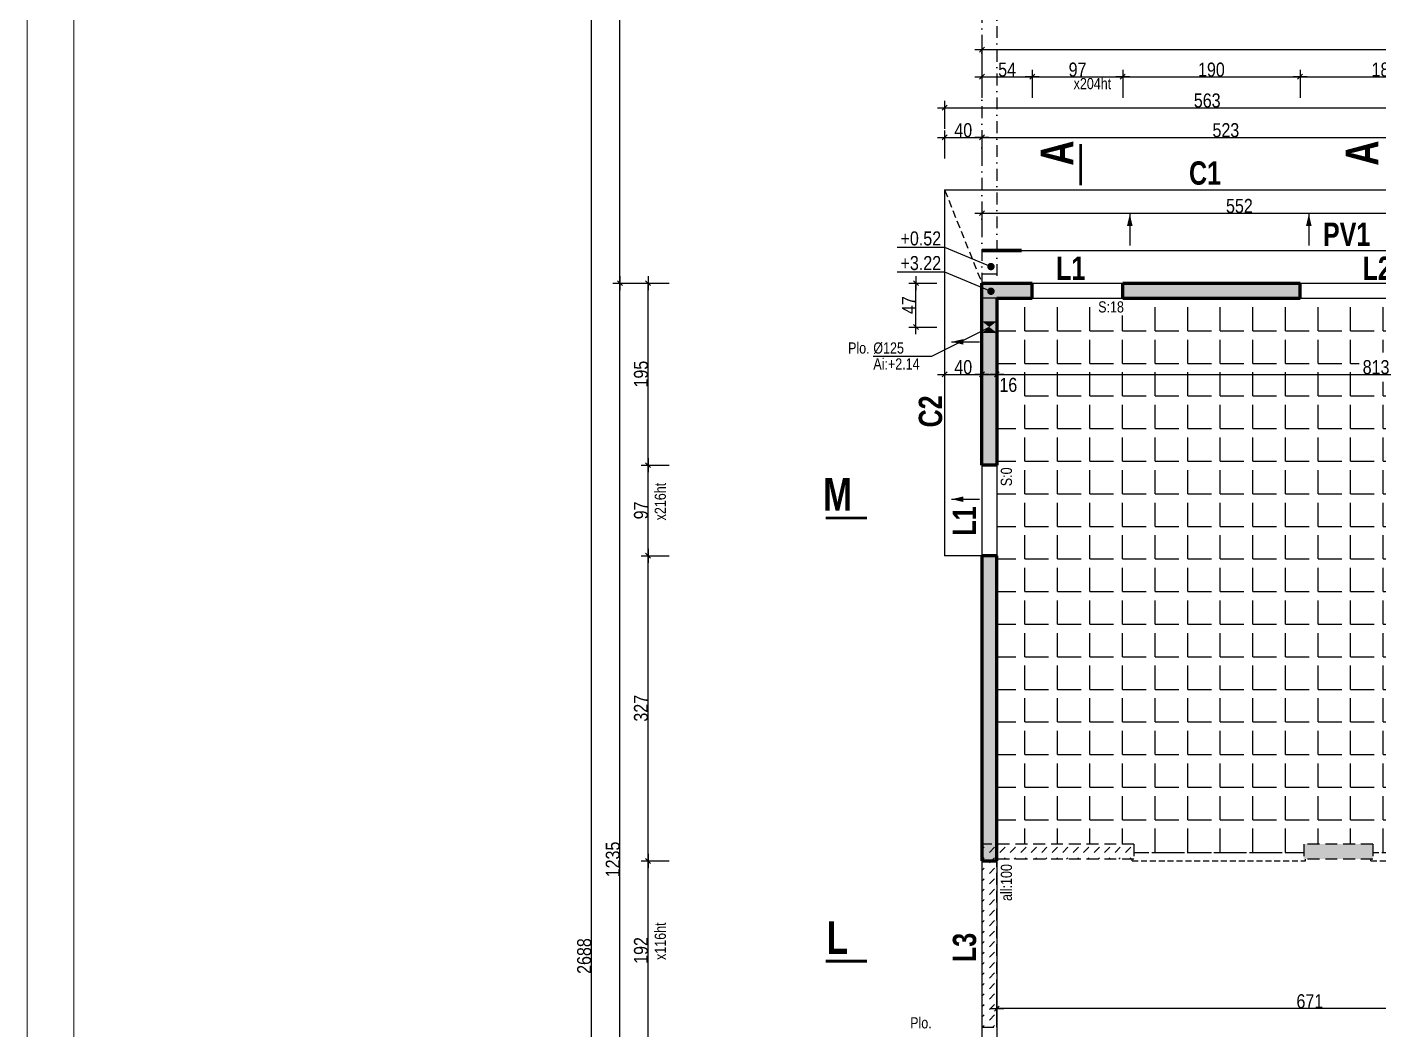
# Model space of a CAD drawing. Header units: centimetres. Extents: x 26018 to 82487, y -36363 to -12761.
# Drawn here: x 66895 to 68344, y -21529 to -20455 of the extents above; entities that cross this region are included whole.
import ezdxf
from ezdxf.enums import TextEntityAlignment as Align

# ---------------------------------------------------------------- set-up
doc = ezdxf.new("R2010")
doc.units = ezdxf.units.CM
doc.header["$LTSCALE"] = 0.5
for name, pattern in [('CACHE2', [4.7625, 3.175, -1.5875]), ('CACHEX2', [19.05, 12.7, -6.35]), ('TIRETPTX2', [50.8, 25.4, -12.7, 0, -12.7])]:
    doc.linetypes.add(name, pattern=pattern)
doc.layers.get('DEFPOINTS').update_dxf_attribs({"linetype": 'CONTINUOUS'})
doc.layers.add('01_Cad_1_', color=5, linetype='CONTINUOUS', lineweight=9)
doc.layers.add('01_murs_coup', color=5, linetype='CONTINUOUS', lineweight=60)
for name, color, linetype in [('01_cote_gen', 4, 'CONTINUOUS'), ('01_isolant ext', 2, 'TIRETPTX2'), ('01_linteaux', 2, 'CONTINUOUS'), ('01_murs_sup', 2, 'CACHEX2'), ('01_poch_murs', 253, 'CONTINUOUS'), ('01_poch_poteaux', 250, 'CONTINUOUS'), ('01_resv', 32, 'CONTINUOUS'), ('01_texte', 230, 'CONTINUOUS'), ('AA_COTES', 2, 'CONTINUOUS')]:
    doc.layers.add(name, color=color, linetype=linetype)
doc.styles.add('Arial Narrow', font='ARIALN.TTF')
doc.styles.add('impact', font='impact.ttf')
doc.styles.add('MATTE_TXT', font='arial.ttf')
doc.styles.add('STYLE2', font='ARIALN.TTF')
doc.dimstyles.new('JB50', dxfattribs={"dimscale": 0.1, "dimtxt": 150, "dimasz": 15, "dimexe": 0.1, "dimexo": 0.1, "dimgap": 0.09, "dimtad": 1, "dimdec": 1, "dimdsep": 46, "dimtxsty": 'STYLE2', "dimblk1": 'BOND_G', "dimblk2": 'BOND_D', "dimsah": 1, "dimcen": 1.5, "dimdle": 0.01, "dimse1": 1, "dimse2": 1, "dimclrd": 4, "dimclre": 2, "dimclrt": 6, "dimazin": 2, "dimtfac": 2.333333, "dimtdec": 1, "dimtix": 1, "dimtmove": 2, "dimatfit": 3, "dimldrblk": 'BOND_G', "dimfxl": 1, "dimtolj": 1, "dimtzin": 0, "dimarcsym": 0})
pattern_1 = [(45, (-9539.843, 1e-08), (9e-16, 11.22532015), [7.9375, -7.9375])]

# ---------------------------------------------------------------- blocks, each defined once
blk = doc.blocks.new('BOND_G')
at = {"layer": 'AA_COTES', "color": 0}
for p, q in [((0, -5), (0, 15)), ((5, 0), (-5, 0)), ((1.77, 1.77), (-1.77, -1.77))]:
    blk.add_line(p, q, dxfattribs=at)
blk = doc.blocks.new('BOND_D')
at = {"layer": 'AA_COTES', "color": 0}
for p, q in [((5, 0), (-5, 0)), ((-1.77, -1.77), (1.77, 1.77)), ((0, 5), (0, -15))]:
    blk.add_line(p, q, dxfattribs=at)
blk = doc.blocks.new('*D5667')
at = {"layer": '01_cote_gen', "color": 4, "lineweight": -2, "transparency": 16777216}
blk.add_line((67499.5, -22792.8), (67499.5, -20107.8), dxfattribs=at)
at = {"layer": 'DEFPOINTS', "color": 0}
for p in [(67499.5, -20106.3), (67767.2, -20106.3), (67522, -22794.3)]:
    blk.add_point(p, dxfattribs=at)
at = {"layer": '01_cote_gen', "color": 4, "lineweight": -2, "transparency": 16777216, "xscale": 1.5, "yscale": 1.5, "zscale": 1.5}
for name, p, rotation in [('BOND_D', (67499.5, -20106.3), 90), ('BOND_G', (67499.5, -22794.3), 270)]:
    blk.add_blockref(name, p, dxfattribs=dict(at, rotation=rotation))
at = {"layer": '01_cote_gen', "color": 6, "transparency": 16777216, "insert": (67491.8, -21450.3), "char_height": 15, "attachment_point": 5, "rotation": 90, "style": 'STYLE2'}
blk.add_mtext('\\A1;2688', dxfattribs=at)
blk = doc.blocks.new('*D5646')
at = {"layer": '01_cote_gen', "color": 4, "lineweight": -2, "ltscale": 2, "transparency": 16777216}
blk.add_line((68603.6, -21506.5), (67935.6, -21506.5), dxfattribs=at)
at = {"layer": 'DEFPOINTS', "color": 0, "ltscale": 2}
for p in [(67934.1, -21489.5), (68605.1, -21489.5), (67934.1, -21506.5)]:
    blk.add_point(p, dxfattribs=at)
at = {"layer": '01_cote_gen', "color": 4, "lineweight": -2, "ltscale": 2, "transparency": 16777216, "xscale": 1.5, "yscale": 1.5, "zscale": 1.5, "rotation": 180}
blk.add_blockref('BOND_D', (67934.1, -21506.5), dxfattribs=at)
at = {"layer": '01_cote_gen', "color": 4, "lineweight": -2, "ltscale": 2, "transparency": 16777216, "xscale": 1.5, "yscale": 1.5, "zscale": 1.5}
blk.add_blockref('BOND_G', (68605.1, -21506.5), dxfattribs=at)
at = {"layer": '01_cote_gen', "color": 6, "ltscale": 2, "transparency": 16777216, "insert": (68269.6, -21498.8), "char_height": 15, "attachment_point": 5, "style": 'STYLE2'}
blk.add_mtext('\\A1;671', dxfattribs=at)
blk = doc.blocks.new('*D5715')
at = {"layer": '01_cote_gen', "color": 4, "lineweight": -2, "transparency": 16777216}
blk.add_line((67919.6, -20508.2), (67970.6, -20508.2), dxfattribs=at)
at = {"layer": 'DEFPOINTS', "color": 0}
for p in [(67972.1, -20508.2), (67918.1, -20533.3), (67972.1, -20533.3)]:
    blk.add_point(p, dxfattribs=at)
at = {"layer": '01_cote_gen', "color": 4, "lineweight": -2, "transparency": 16777216, "xscale": 1.5, "yscale": 1.5, "zscale": 1.5, "rotation": 180}
blk.add_blockref('BOND_G', (67918.1, -20508.2), dxfattribs=at)
at = {"layer": '01_cote_gen', "color": 4, "lineweight": -2, "transparency": 16777216, "xscale": 1.5, "yscale": 1.5, "zscale": 1.5}
blk.add_blockref('BOND_D', (67972.1, -20508.2), dxfattribs=at)
at = {"layer": '01_cote_gen', "color": 6, "transparency": 16777216, "insert": (67945.1, -20500.6), "char_height": 15, "attachment_point": 5, "style": 'STYLE2'}
blk.add_mtext('\\A1;54', dxfattribs=at)
blk = doc.blocks.new('*D5716')
at = {"layer": '01_cote_gen', "color": 4, "lineweight": -2, "transparency": 16777216}
blk.add_line((67973.6, -20508.2), (68067.6, -20508.2), dxfattribs=at)
at = {"layer": 'DEFPOINTS', "color": 0}
for p in [(68069.1, -20508.2), (67972.1, -20533.3), (68069.1, -20533.3)]:
    blk.add_point(p, dxfattribs=at)
at = {"layer": '01_cote_gen', "color": 4, "lineweight": -2, "transparency": 16777216, "xscale": 1.5, "yscale": 1.5, "zscale": 1.5, "rotation": 180}
blk.add_blockref('BOND_G', (67972.1, -20508.2), dxfattribs=at)
at = {"layer": '01_cote_gen', "color": 4, "lineweight": -2, "transparency": 16777216, "xscale": 1.5, "yscale": 1.5, "zscale": 1.5}
blk.add_blockref('BOND_D', (68069.1, -20508.2), dxfattribs=at)
at = {"layer": '01_cote_gen', "color": 6, "transparency": 16777216, "insert": (68020.6, -20500.6), "char_height": 15, "attachment_point": 5, "style": 'STYLE2'}
blk.add_mtext('\\A1;97', dxfattribs=at)
blk = doc.blocks.new('*D5717')
at = {"layer": '01_cote_gen', "color": 4, "lineweight": -2, "transparency": 16777216}
blk.add_line((68070.6, -20508.2), (68257.6, -20508.2), dxfattribs=at)
at = {"layer": 'DEFPOINTS', "color": 0}
for p in [(68259.1, -20508.2), (68069.1, -20533.3), (68259.1, -20533.2)]:
    blk.add_point(p, dxfattribs=at)
at = {"layer": '01_cote_gen', "color": 4, "lineweight": -2, "transparency": 16777216, "xscale": 1.5, "yscale": 1.5, "zscale": 1.5, "rotation": 180}
blk.add_blockref('BOND_G', (68069.1, -20508.2), dxfattribs=at)
at = {"layer": '01_cote_gen', "color": 4, "lineweight": -2, "transparency": 16777216, "xscale": 1.5, "yscale": 1.5, "zscale": 1.5}
blk.add_blockref('BOND_D', (68259.1, -20508.2), dxfattribs=at)
at = {"layer": '01_cote_gen', "color": 6, "transparency": 16777216, "insert": (68164.1, -20500.6), "char_height": 15, "attachment_point": 5, "style": 'STYLE2'}
blk.add_mtext('\\A1;190', dxfattribs=at)
blk = doc.blocks.new('*D5718')
at = {"layer": '01_cote_gen', "color": 4, "lineweight": -2, "transparency": 16777216}
blk.add_line((68260.6, -20508.2), (68439.6, -20508.2), dxfattribs=at)
at = {"layer": 'DEFPOINTS', "color": 0}
for p in [(68441.1, -20508.2), (68259.1, -20533.2), (68441.1, -20533.2)]:
    blk.add_point(p, dxfattribs=at)
at = {"layer": '01_cote_gen', "color": 4, "lineweight": -2, "transparency": 16777216, "xscale": 1.5, "yscale": 1.5, "zscale": 1.5, "rotation": 180}
blk.add_blockref('BOND_G', (68259.1, -20508.2), dxfattribs=at)
at = {"layer": '01_cote_gen', "color": 4, "lineweight": -2, "transparency": 16777216, "xscale": 1.5, "yscale": 1.5, "zscale": 1.5}
blk.add_blockref('BOND_D', (68441.1, -20508.2), dxfattribs=at)
at = {"layer": '01_cote_gen', "color": 6, "transparency": 16777216, "insert": (68350.1, -20500.6), "char_height": 15, "attachment_point": 5, "style": 'STYLE2'}
blk.add_mtext('\\A1;182', dxfattribs=at)
blk = doc.blocks.new('*D5726')
at = {"layer": '01_cote_gen', "color": 4, "lineweight": -2, "transparency": 16777216}
blk.add_line((67919.6, -20479), (69450.6, -20479), dxfattribs=at)
at = {"layer": 'DEFPOINTS', "color": 0}
for p in [(69452.1, -20479), (69452.1, -20530.7), (67918.1, -20557.5)]:
    blk.add_point(p, dxfattribs=at)
at = {"layer": '01_cote_gen', "color": 4, "lineweight": -2, "transparency": 16777216, "xscale": 1.5, "yscale": 1.5, "zscale": 1.5, "rotation": 180}
blk.add_blockref('BOND_G', (67918.1, -20479), dxfattribs=at)
at = {"layer": '01_cote_gen', "color": 4, "lineweight": -2, "transparency": 16777216, "xscale": 1.5, "yscale": 1.5, "zscale": 1.5}
blk.add_blockref('BOND_D', (69452.1, -20479), dxfattribs=at)
at = {"layer": '01_cote_gen', "color": 6, "transparency": 16777216, "insert": (68685.1, -20471.3), "char_height": 15, "attachment_point": 5, "style": 'STYLE2'}
blk.add_mtext('\\A1;1534', dxfattribs=at)
blk = doc.blocks.new('*D5727')
at = {"layer": '01_cote_gen', "color": 4, "lineweight": -2, "transparency": 16777216}
blk.add_line((67879.6, -20541.3), (68439.6, -20541.3), dxfattribs=at)
at = {"layer": 'DEFPOINTS', "color": 0}
for p in [(68441.1, -20541.3), (67878.1, -20603.4), (68441.1, -20603.4)]:
    blk.add_point(p, dxfattribs=at)
at = {"layer": '01_cote_gen', "color": 4, "lineweight": -2, "transparency": 16777216, "xscale": 1.5, "yscale": 1.5, "zscale": 1.5, "rotation": 180}
blk.add_blockref('BOND_G', (67878.1, -20541.3), dxfattribs=at)
at = {"layer": '01_cote_gen', "color": 4, "lineweight": -2, "transparency": 16777216, "xscale": 1.5, "yscale": 1.5, "zscale": 1.5}
blk.add_blockref('BOND_D', (68441.1, -20541.3), dxfattribs=at)
at = {"layer": '01_cote_gen', "color": 6, "transparency": 16777216, "insert": (68159.6, -20533.7), "char_height": 15, "attachment_point": 5, "style": 'STYLE2'}
blk.add_mtext('\\A1;563', dxfattribs=at)
blk = doc.blocks.new('*D5728')
at = {"layer": '01_cote_gen', "color": 4, "lineweight": -2, "transparency": 16777216}
blk.add_line((67879.6, -20573.2), (67916.6, -20573.2), dxfattribs=at)
at = {"layer": 'DEFPOINTS', "color": 0}
for p in [(67918.1, -20573.2), (67878.1, -20603.4), (67918.1, -20703.4)]:
    blk.add_point(p, dxfattribs=at)
at = {"layer": '01_cote_gen', "color": 4, "lineweight": -2, "transparency": 16777216, "xscale": 1.5, "yscale": 1.5, "zscale": 1.5, "rotation": 180}
blk.add_blockref('BOND_G', (67878.1, -20573.2), dxfattribs=at)
at = {"layer": '01_cote_gen', "color": 4, "lineweight": -2, "transparency": 16777216, "xscale": 1.5, "yscale": 1.5, "zscale": 1.5}
blk.add_blockref('BOND_D', (67918.1, -20573.2), dxfattribs=at)
at = {"layer": '01_cote_gen', "color": 6, "transparency": 16777216, "insert": (67898.1, -20565.5), "char_height": 15, "attachment_point": 5, "style": 'STYLE2'}
blk.add_mtext('\\A1;40', dxfattribs=at)
blk = doc.blocks.new('*D5729')
at = {"layer": '01_cote_gen', "color": 4, "lineweight": -2, "transparency": 16777216}
blk.add_line((67919.6, -20573.2), (68439.6, -20573.2), dxfattribs=at)
at = {"layer": 'DEFPOINTS', "color": 0}
for p in [(68441.1, -20563.8), (68441.1, -20573.2), (67918.1, -20580.7)]:
    blk.add_point(p, dxfattribs=at)
at = {"layer": '01_cote_gen', "color": 4, "lineweight": -2, "transparency": 16777216, "xscale": 1.5, "yscale": 1.5, "zscale": 1.5, "rotation": 180}
blk.add_blockref('BOND_G', (67918.1, -20573.2), dxfattribs=at)
at = {"layer": '01_cote_gen', "color": 4, "lineweight": -2, "transparency": 16777216, "xscale": 1.5, "yscale": 1.5, "zscale": 1.5}
blk.add_blockref('BOND_D', (68441.1, -20573.2), dxfattribs=at)
at = {"layer": '01_cote_gen', "color": 6, "transparency": 16777216, "insert": (68179.6, -20565.5), "char_height": 15, "attachment_point": 5, "style": 'STYLE2'}
blk.add_mtext('\\A1;523', dxfattribs=at)
blk = doc.blocks.new('*D5864')
at = {"layer": '01_cote_gen', "color": 4, "lineweight": -2, "transparency": 16777216}
blk.add_line((67530.1, -21962.8), (67530.1, -20730.8), dxfattribs=at)
at = {"layer": 'DEFPOINTS', "color": 0}
for p in [(67530.1, -20729.3), (67972.1, -20729.3), (67961.5, -21964.3)]:
    blk.add_point(p, dxfattribs=at)
at = {"layer": '01_cote_gen', "color": 4, "lineweight": -2, "transparency": 16777216, "xscale": 1.5, "yscale": 1.5, "zscale": 1.5}
for name, p, rotation in [('BOND_D', (67530.1, -20729.3), 90), ('BOND_G', (67530.1, -21964.3), 270)]:
    blk.add_blockref(name, p, dxfattribs=dict(at, rotation=rotation))
at = {"layer": '01_cote_gen', "color": 6, "transparency": 16777216, "insert": (67522.5, -21346.8), "char_height": 15, "attachment_point": 5, "rotation": 90, "style": 'STYLE2'}
blk.add_mtext('\\A1;1235', dxfattribs=at)
blk = doc.blocks.new('*D5865')
at = {"layer": '01_cote_gen', "color": 4, "lineweight": -2, "transparency": 16777216}
blk.add_line((67530.1, -20727.8), (67530.1, -20107.8), dxfattribs=at)
at = {"layer": 'DEFPOINTS', "color": 0}
for p in [(67530.1, -20106.3), (68685.1, -20106.3), (67552.6, -20729.3)]:
    blk.add_point(p, dxfattribs=at)
at = {"layer": '01_cote_gen', "color": 4, "lineweight": -2, "transparency": 16777216, "xscale": 1.5, "yscale": 1.5, "zscale": 1.5}
for name, p, rotation in [('BOND_D', (67530.1, -20106.3), 90), ('BOND_G', (67530.1, -20729.3), 270)]:
    blk.add_blockref(name, p, dxfattribs=dict(at, rotation=rotation))
at = {"layer": '01_cote_gen', "color": 6, "transparency": 16777216, "insert": (67522.5, -20417.8), "char_height": 15, "attachment_point": 5, "rotation": 90, "style": 'STYLE2'}
blk.add_mtext('\\A1;623', dxfattribs=at)
blk = doc.blocks.new('*D5866')
at = {"layer": '01_cote_gen', "color": 4, "lineweight": -2, "transparency": 16777216}
blk.add_line((67560.3, -21538.8), (67560.3, -21349.8), dxfattribs=at)
at = {"layer": 'DEFPOINTS', "color": 0}
for p in [(67560.3, -21348.3), (67918.1, -21348.3), (67918.1, -21540.3)]:
    blk.add_point(p, dxfattribs=at)
at = {"layer": '01_cote_gen', "color": 4, "lineweight": -2, "transparency": 16777216, "xscale": 1.5, "yscale": 1.5, "zscale": 1.5}
for name, p, rotation in [('BOND_D', (67560.3, -21348.3), 90), ('BOND_G', (67560.3, -21540.3), 270)]:
    blk.add_blockref(name, p, dxfattribs=dict(at, rotation=rotation))
at = {"layer": '01_cote_gen', "color": 6, "transparency": 16777216, "insert": (67552.7, -21444.3), "char_height": 15, "attachment_point": 5, "rotation": 90, "style": 'STYLE2'}
blk.add_mtext('\\A1;192', dxfattribs=at)
blk = doc.blocks.new('*D5867')
at = {"layer": '01_cote_gen', "color": 4, "lineweight": -2, "transparency": 16777216}
blk.add_line((67560.3, -21346.8), (67560.3, -21022.8), dxfattribs=at)
at = {"layer": 'DEFPOINTS', "color": 0}
for p in [(67560.3, -21021.3), (67934.1, -21021.3), (67918.1, -21348.3)]:
    blk.add_point(p, dxfattribs=at)
at = {"layer": '01_cote_gen', "color": 4, "lineweight": -2, "transparency": 16777216, "xscale": 1.5, "yscale": 1.5, "zscale": 1.5}
for name, p, rotation in [('BOND_D', (67560.3, -21021.3), 90), ('BOND_G', (67560.3, -21348.3), 270)]:
    blk.add_blockref(name, p, dxfattribs=dict(at, rotation=rotation))
at = {"layer": '01_cote_gen', "color": 6, "transparency": 16777216, "insert": (67552.7, -21184.8), "char_height": 15, "attachment_point": 5, "rotation": 90, "style": 'STYLE2'}
blk.add_mtext('\\A1;327', dxfattribs=at)
blk = doc.blocks.new('*D5868')
at = {"layer": '01_cote_gen', "color": 4, "lineweight": -2, "transparency": 16777216}
blk.add_line((67560.3, -21019.8), (67560.3, -20925.8), dxfattribs=at)
at = {"layer": 'DEFPOINTS', "color": 0}
for p in [(67560.3, -20924.3), (67918.1, -20924.3), (67582.8, -21021.3)]:
    blk.add_point(p, dxfattribs=at)
at = {"layer": '01_cote_gen', "color": 4, "lineweight": -2, "transparency": 16777216, "xscale": 1.5, "yscale": 1.5, "zscale": 1.5}
for name, p, rotation in [('BOND_D', (67560.3, -20924.3), 90), ('BOND_G', (67560.3, -21021.3), 270)]:
    blk.add_blockref(name, p, dxfattribs=dict(at, rotation=rotation))
at = {"layer": '01_cote_gen', "color": 6, "transparency": 16777216, "insert": (67552.7, -20972.8), "char_height": 15, "attachment_point": 5, "rotation": 90, "style": 'STYLE2'}
blk.add_mtext('\\A1;97', dxfattribs=at)
blk = doc.blocks.new('*D5869')
at = {"layer": '01_cote_gen', "color": 4, "lineweight": -2, "transparency": 16777216}
blk.add_line((67560.3, -20922.8), (67560.3, -20730.8), dxfattribs=at)
at = {"layer": 'DEFPOINTS', "color": 0}
for p in [(67552.6, -20729.3), (67560.3, -20729.3), (67582.8, -20924.3)]:
    blk.add_point(p, dxfattribs=at)
at = {"layer": '01_cote_gen', "color": 4, "lineweight": -2, "transparency": 16777216, "xscale": 1.5, "yscale": 1.5, "zscale": 1.5}
for name, p, rotation in [('BOND_D', (67560.3, -20729.3), 90), ('BOND_G', (67560.3, -20924.3), 270)]:
    blk.add_blockref(name, p, dxfattribs=dict(at, rotation=rotation))
at = {"layer": '01_cote_gen', "color": 6, "transparency": 16777216, "insert": (67552.7, -20826.8), "char_height": 15, "attachment_point": 5, "rotation": 90, "style": 'STYLE2'}
blk.add_mtext('\\A1;195', dxfattribs=at)
blk = doc.blocks.new('*D6323')
at = {"layer": '01_cote_gen', "color": 4, "lineweight": -2, "transparency": 16777216}
blk.add_line((67919.6, -20827), (67932.6, -20827), dxfattribs=at)
at = {"layer": 'DEFPOINTS', "color": 0}
for p in [(67918.1, -20826.8), (67934.1, -20827), (67934.1, -20834.8)]:
    blk.add_point(p, dxfattribs=at)
at = {"layer": '01_cote_gen', "color": 4, "lineweight": -2, "transparency": 16777216, "xscale": 1.5, "yscale": 1.5, "zscale": 1.5, "rotation": 180}
blk.add_blockref('BOND_G', (67918.1, -20827), dxfattribs=at)
at = {"layer": '01_cote_gen', "color": 4, "lineweight": -2, "transparency": 16777216, "xscale": 1.5, "yscale": 1.5, "zscale": 1.5}
blk.add_blockref('BOND_D', (67934.1, -20827), dxfattribs=at)
at = {"layer": '01_cote_gen', "color": 6, "transparency": 16777216, "insert": (67946.4, -20838.4), "char_height": 15, "attachment_point": 5, "style": 'STYLE2'}
blk.add_mtext('\\A1;16', dxfattribs=at)
blk = doc.blocks.new('*D6324')
at = {"layer": '01_cote_gen', "color": 4, "lineweight": -2, "transparency": 16777216}
blk.add_line((67935.6, -20827), (68745.6, -20827), dxfattribs=at)
at = {"layer": 'DEFPOINTS', "color": 0}
for p in [(67934.1, -20834.8), (68747.1, -20827), (68747.1, -20861.7)]:
    blk.add_point(p, dxfattribs=at)
at = {"layer": '01_cote_gen', "color": 4, "lineweight": -2, "transparency": 16777216, "xscale": 1.5, "yscale": 1.5, "zscale": 1.5, "rotation": 180}
blk.add_blockref('BOND_G', (67934.1, -20827), dxfattribs=at)
at = {"layer": '01_cote_gen', "color": 4, "lineweight": -2, "transparency": 16777216, "xscale": 1.5, "yscale": 1.5, "zscale": 1.5}
blk.add_blockref('BOND_D', (68747.1, -20827), dxfattribs=at)
at = {"layer": '01_cote_gen', "color": 6, "transparency": 16777216, "insert": (68340.6, -20819.4), "char_height": 15, "attachment_point": 5, "style": 'STYLE2'}
blk.add_mtext('\\A1;813', dxfattribs=at)
blk = doc.blocks.new('*D6329')
at = {"layer": '01_cote_gen', "color": 4, "lineweight": -2, "transparency": 16777216}
blk.add_line((67879.6, -20827), (67916.6, -20827), dxfattribs=at)
at = {"layer": 'DEFPOINTS', "color": 0}
for p in [(67878.1, -20812.7), (67918.1, -20812.7), (67918.1, -20827)]:
    blk.add_point(p, dxfattribs=at)
at = {"layer": '01_cote_gen', "color": 4, "lineweight": -2, "transparency": 16777216, "xscale": 1.5, "yscale": 1.5, "zscale": 1.5, "rotation": 180}
blk.add_blockref('BOND_G', (67878.1, -20827), dxfattribs=at)
at = {"layer": '01_cote_gen', "color": 4, "lineweight": -2, "transparency": 16777216, "xscale": 1.5, "yscale": 1.5, "zscale": 1.5}
blk.add_blockref('BOND_D', (67918.1, -20827), dxfattribs=at)
at = {"layer": '01_cote_gen', "color": 6, "transparency": 16777216, "insert": (67898.1, -20819.4), "char_height": 15, "attachment_point": 5, "style": 'STYLE2'}
blk.add_mtext('\\A1;40', dxfattribs=at)
blk = doc.blocks.new('*D6642')
at = {"layer": '01_resv', "color": 4, "lineweight": -2, "transparency": 16777216}
blk.add_line((67919.6, -20654.3), (68468.6, -20654.3), dxfattribs=at)
at = {"layer": 'DEFPOINTS', "color": 0}
for p in [(68470.1, -20654.3), (67918.1, -20719.3), (68470.1, -20737.3)]:
    blk.add_point(p, dxfattribs=at)
at = {"layer": '01_resv', "color": 4, "lineweight": -2, "transparency": 16777216, "xscale": 1.5, "yscale": 1.5, "zscale": 1.5, "rotation": 180}
blk.add_blockref('BOND_G', (67918.1, -20654.3), dxfattribs=at)
at = {"layer": '01_resv', "color": 4, "lineweight": -2, "transparency": 16777216, "xscale": 1.5, "yscale": 1.5, "zscale": 1.5}
blk.add_blockref('BOND_D', (68470.1, -20654.3), dxfattribs=at)
at = {"layer": '01_resv', "color": 6, "transparency": 16777216, "insert": (68194.1, -20646.7), "char_height": 15, "attachment_point": 5, "style": 'STYLE2'}
blk.add_mtext('\\A1;552', dxfattribs=at)
blk = doc.blocks.new('*D6646')
at = {"layer": '01_resv', "color": 4, "lineweight": -2, "transparency": 16777216}
blk.add_line((67847.4, -20774.9), (67847.4, -20730.8), dxfattribs=at)
at = {"layer": 'DEFPOINTS', "color": 0}
for p in [(67847.4, -20729.3), (67918.1, -20729.3), (67926.1, -20776.4)]:
    blk.add_point(p, dxfattribs=at)
at = {"layer": '01_resv', "color": 4, "lineweight": -2, "transparency": 16777216, "xscale": 1.5, "yscale": 1.5, "zscale": 1.5}
for name, p, rotation in [('BOND_D', (67847.4, -20729.3), 90), ('BOND_G', (67847.4, -20776.4), 270)]:
    blk.add_blockref(name, p, dxfattribs=dict(at, rotation=rotation))
at = {"layer": '01_resv', "color": 6, "transparency": 16777216, "insert": (67839.9, -20752.9), "char_height": 15, "attachment_point": 5, "rotation": 90, "style": 'STYLE2'}
blk.add_mtext('\\A1;47', dxfattribs=at)

msp = doc.modelspace()

# ---------------------------------------------------------------- hatches: boundary and pattern name
at = {"layer": '01_murs_sup'}
h = msp.add_hatch(dxfattribs=at)
h.set_pattern_fill('DASH', color=256, scale=2.5, angle=45)
h.set_pattern_definition(pattern_1)
h.paths.add_polyline_path([(68081.11, -21330.388), (67918.11, -21330.388), (67918.11, -21526.322), (67934.11, -21526.322), (67934.11, -21346.388), (68081.11, -21346.388)])
h = msp.add_hatch(dxfattribs=at)
h.set_pattern_fill('DASH', color=256, scale=2.5, angle=45)
h.set_pattern_definition(pattern_1)
h.paths.add_polyline_path([(68337.11, -21330.388), (68263.11, -21330.388), (68263.11, -21346.388), (68337.11, -21346.388)])
h.paths.add_polyline_path([(68914.11, -21330.389), (68434.11, -21330.388), (68434.11, -21346.388), (68676.108, -21346.389), (68676.108, -22031.389), (68605.149, -22031.388), (68605.146, -22072.34), (68623.113, -22072.341), (68623.113, -22049.341), (68782.112, -22049.341), (68782.112, -22225.397), (68747.109, -22225.391), (68747.109, -22371.33), (68765.109, -22371.329), (68765.109, -22243.392), (68800.112, -22243.391), (68800.112, -22031.389), (68694.108, -22031.389), (68694.108, -21346.389), (68914.11, -21346.389)])
h.paths.add_polyline_path([(69048.11, -21330.389), (69011.11, -21330.389), (69011.11, -21346.389), (69048.11, -21346.389)])
h.paths.add_polyline_path([(69452.108, -21330.39), (69230.11, -21330.389), (69230.11, -21346.389), (69436.108, -21346.389), (69436.108, -21572.331), (69452.108, -21572.331)])
at = {"layer": '01_poch_murs'}
h = msp.add_hatch(dxfattribs=at)
h.set_pattern_fill('ANGLE', color=256, scale=5)
h.set_pattern_definition([(0, (0, 0), (0, 34.925), [25.4, -9.525]), (90, (0, 0), (-34.925, 2e-15), [25.4, -9.525])])
edge = h.paths.add_edge_path()
edge.add_line((69452.108, -20733.903), (69444.266, -20737.196))
edge.add_arc((69442.422, -20737.971), 2, -180, 22.780599, ccw=False)
edge.add_arc((69442.422, -20737.971), 2, 22.780599, 180, ccw=False)
edge.add_line((69444.266, -20737.196), (69452.108, -20733.903))
edge.add_line((69452.108, -20733.903), (69452.108, -20745.333))
edge.add_line((69452.108, -20745.333), (69302.107, -20745.333))
edge.add_line((69302.107, -20745.333), (69120.107, -20745.333))
edge.add_line((69120.107, -20745.333), (69011.107, -20745.333))
edge.add_line((69011.107, -20745.333), (68914.107, -20745.316))
edge.add_line((68914.107, -20745.316), (68737.107, -20745.351))
edge.add_line((68737.107, -20745.351), (68737.107, -20745.333))
edge.add_line((68737.107, -20745.333), (68747.11, -20745.333))
edge.add_line((68747.11, -20745.333), (68747.109, -21328.333))
edge.add_line((68747.109, -21328.333), (68605.113, -21328.333))
edge.add_line((68605.113, -21328.333), (68605.113, -21346.388))
edge.add_line((68605.113, -21346.388), (68623.113, -21346.388))
edge.add_line((68623.113, -21346.388), (68623.113, -21346.333))
edge.add_line((68623.113, -21346.333), (68747.109, -21346.333))
edge.add_line((68747.109, -21346.333), (68912.111, -21346.388))
edge.add_line((68912.111, -21346.388), (68912.111, -21348.388))
edge.add_line((68912.111, -21348.388), (69013.11, -21348.388))
edge.add_line((69013.11, -21348.388), (69013.11, -21346.389))
edge.add_line((69013.11, -21346.389), (69046.111, -21346.389))
edge.add_line((69046.111, -21346.389), (69046.111, -21348.388))
edge.add_line((69046.111, -21348.388), (69232.111, -21348.388))
edge.add_line((69232.111, -21348.388), (69232.111, -21346.389))
edge.add_line((69232.111, -21346.389), (69436.108, -21346.389))
edge.add_line((69436.108, -21346.389), (69436.108, -21340.331))
edge.add_line((69436.108, -21340.331), (69452.108, -21340.331))
edge.add_line((69452.108, -21340.331), (69436.108, -21330.39))
edge.add_line((69436.108, -21330.39), (69436.108, -21148.331))
edge.add_line((69436.108, -21148.331), (69436.108, -21022.331))
edge.add_line((69436.108, -21022.331), (69436.108, -20925.331))
edge.add_line((69436.108, -20925.331), (69436.108, -20745.333))
edge.add_line((69436.108, -20745.333), (69452.108, -20733.903))
h.paths.add_polyline_path([(68415.605, -21368.021), (68415.605, -21322.295), (68384.377, -21322.295), (68384.377, -21368.021)])
h.paths.add_polyline_path([(68445.443, -21054.852), (68445.443, -21018.682), (68414.215, -21018.682), (68414.215, -21054.852)], flags=16)
h.paths.add_polyline_path([(68717.891, -21331.15), (68717.891, -21304.537), (68686.663, -21304.537), (68686.663, -21331.15)], flags=16)
h.paths.add_polyline_path([(68699.077, -21054.852), (68699.077, -21018.682), (68667.849, -21018.682), (68667.849, -21054.852)], flags=16)
h.paths.add_polyline_path([(67932.537, -20853.945), (67959.15, -20853.945), (67959.15, -20822.717), (67932.537, -20822.717)])
h.paths.add_polyline_path([(68322.591, -20834.886), (68358.761, -20834.886), (68358.761, -20803.659), (68322.591, -20803.659)], flags=16)
h.paths.add_polyline_path([(68707.62, -20764.075), (68741.413, -20764.075), (68741.413, -20745.461), (68707.62, -20745.461)], flags=16)
h.paths.add_polyline_path([(68373.879, -20763.364), (68407.672, -20763.364), (68407.672, -20744.75), (68373.879, -20744.75)])
h.paths.add_polyline_path([(68039.62, -20764.098), (68073.413, -20764.098), (68073.413, -20745.484), (68039.62, -20745.484)], flags=16)
h.paths.add_polyline_path([(67953.657, -20949.984), (67953.657, -20923.649), (67935.043, -20923.649), (67935.043, -20949.984)], flags=16)
h.paths.add_polyline_path([(69268.993, -20771.015), (69268.993, -20744.402), (69237.766, -20744.402), (69237.766, -20771.015)], flags=16)
h.paths.add_polyline_path([(68742.274, -20834.886), (68768.887, -20834.886), (68768.887, -20803.659), (68742.274, -20803.659)], flags=16)
h.paths.add_polyline_path([(69083.811, -20834.886), (69119.98, -20834.886), (69119.98, -20803.659), (69083.811, -20803.659)], flags=16)
h.paths.add_polyline_path([(69410.032, -20855.757), (69436.645, -20855.757), (69436.645, -20824.529), (69410.032, -20824.529)], flags=16)
h.paths.add_polyline_path([(69272.62, -20764.055), (69306.413, -20764.055), (69306.413, -20745.441), (69272.62, -20745.441)], flags=16)
h.paths.add_polyline_path([(68981.62, -20764.065), (69015.413, -20764.065), (69015.413, -20745.451), (68981.62, -20745.451)], flags=16)
edge = h.paths.add_edge_path(flags=0)
edge.add_arc((68531.135, -21067.825), 30.98, 110.756571, 138.965613)
edge.add_line((68507.766, -21047.486), (68507.766, -21038.856))
edge.add_line((68507.766, -21038.856), (68520.156, -21038.856))
edge = h.paths.add_edge_path(flags=0)
edge.add_arc((68531.135, -21067.825), 30.98, 57.402859, 69.243429)
edge.add_line((68542.114, -21038.856), (68547.825, -21038.856))
edge.add_line((68547.825, -21038.856), (68547.825, -21041.725))
edge = h.paths.add_edge_path(flags=0)
edge.add_arc((68531.135, -21067.825), 30.98, 221.034387, 232.371734)
edge.add_line((68512.22, -21092.361), (68507.766, -21092.361))
edge.add_line((68507.766, -21092.361), (68507.766, -21088.164))
edge = h.paths.add_edge_path(flags=16)
edge.add_arc((68531.135, -21067.825), 30.98, 0, 360)
h.paths.add_polyline_path([(68747.11, -20745.333), (68737.107, -20745.333), (68555.107, -20745.333), (68441.107, -20745.333), (68259.107, -20745.322), (68259.107, -20745.333), (68069.107, -20745.333), (67972.107, -20745.333), (67934.107, -20745.333), (67934.11, -20924.317), (67934.11, -21021.317), (67934.11, -21330.388), (68081.11, -21330.388), (68081.11, -21339.388), (68263.11, -21339.388), (68263.11, -21330.388), (68337.11, -21330.388), (68337.11, -21339.388), (68434.11, -21339.388), (68434.11, -21330.388), (68605.113, -21330.388), (68605.113, -21328.333), (68747.109, -21328.333)])
edge = h.paths.add_edge_path(flags=16)
edge.add_arc((69014.387, -21067.825), 30.98, 110.756571, 138.965613)
edge.add_line((68991.018, -21047.486), (68991.018, -21038.856))
edge.add_line((68991.018, -21038.856), (69003.408, -21038.856))
edge = h.paths.add_edge_path(flags=16)
edge.add_arc((69014.387, -21067.825), 30.98, 57.402859, 69.243429)
edge.add_line((69025.366, -21038.856), (69031.077, -21038.856))
edge.add_line((69031.077, -21038.856), (69031.077, -21041.725))
edge = h.paths.add_edge_path(flags=16)
edge.add_arc((69014.387, -21067.825), 30.98, 221.034387, 232.371734)
edge.add_line((68995.472, -21092.361), (68991.018, -21092.361))
edge.add_line((68991.018, -21092.361), (68991.018, -21088.164))
h = msp.add_hatch(color=256, dxfattribs=at)
h.dxf.hatch_style = 1
h.paths.add_polyline_path([(67934.107, -20745.333), (67918.107, -20745.334), (67918.11, -20924.317), (67934.11, -20924.317)])
h.paths.add_polyline_path([(67934.11, -21021.317), (67918.11, -21021.317), (67918.11, -21348.324), (67934.11, -21348.324)])
h.paths.add_polyline_path([(68623.113, -21346.333), (68747.109, -21346.333), (68747.109, -21530.333), (68737.109, -21530.333), (68737.109, -21540.333), (68747.109, -21540.333), (68747.109, -21674.342), (68765.109, -21674.342), (68765.115, -20745.333), (68747.11, -20745.333), (68747.109, -21328.333), (68605.113, -21328.333), (68605.113, -21598.331), (68623.113, -21598.331), (68623.113, -21540.333), (68635.109, -21540.333), (68635.109, -21530.333), (68623.113, -21530.333)])
at = {"layer": '01_poch_poteaux'}
h = msp.add_hatch(color=256, dxfattribs=at)
h.dxf.hatch_style = 1
h.paths.add_polyline_path([(68555.107, -20729.333), (68441.107, -20729.333), (68441.107, -20745.333), (68555.107, -20745.333)])
h.paths.add_polyline_path([(68437.385, -20733.119), (68437.385, -20706.506), (68406.158, -20706.506), (68406.158, -20733.119)], flags=9)
h.paths.add_polyline_path([(68415.605, -20697.897), (68415.605, -20661.727), (68384.377, -20661.727), (68384.377, -20697.897)], flags=9)
h.paths.add_polyline_path([(68280.567, -20696.521), (68337.539, -20696.521), (68337.539, -20659.021), (68280.567, -20659.021)], flags=9)
h.paths.add_polyline_path([(68321.5, -20733.001), (68362.143, -20733.001), (68362.143, -20694.783), (68321.5, -20694.783)], flags=9)
h.paths.add_polyline_path([(67995.021, -20732.881), (68031.594, -20732.881), (68031.594, -20695.381), (67995.021, -20695.381)], flags=9)
h = msp.add_hatch(color=256, dxfattribs=at)
h.dxf.hatch_style = 1
h.paths.add_polyline_path([(67972.107, -20729.333), (67918.107, -20729.333), (67918.107, -20733.901), (67925.953, -20737.196, -0.81863189), (67929.797, -20737.971, -1), (67925.797, -20737.971, -0.09972777), (67925.953, -20737.196), (67918.107, -20733.901), (67918.107, -20745.334), (67934.107, -20745.333), (67972.107, -20745.333)])
h = msp.add_hatch(color=256, dxfattribs=at)
h.dxf.hatch_style = 1
h.paths.add_polyline_path([(68259.107, -20729.333), (68069.107, -20729.333), (68069.107, -20745.333), (68259.107, -20745.333)])

# ---------------------------------------------------------------- linework, layer by layer
at = {"layer": '01_Cad_1_'}
msp.add_line((66894.551, -23026.925), (66894.551, -18826.925), dxfattribs=at)
at = {"layer": '01_Cad_1_', "color": 2}
msp.add_line((66944.551, -22976.925), (66944.551, -18876.925), dxfattribs=at)
at = {"layer": '01_isolant ext'}
for p, q in [((67918.099, -20106.333), (67918.099, -20729.333)), ((67934.099, -20122.333), (67934.099, -20729.333))]:
    msp.add_line(p, q, dxfattribs=at)
at = {"layer": '01_linteaux'}
for p, q in [((67878.11, -20629.335), (68441.107, -20629.315)), ((67878.11, -20629.335), (67878.11, -21021.317)), ((67918.099, -20719.333), (67934.099, -20719.333)), ((67972.107, -20729.333), (68069.107, -20729.333)), ((68259.107, -20729.322), (68441.107, -20729.315)), ((67972.107, -20745.333), (68069.107, -20745.333)), ((68259.107, -20745.322), (68441.107, -20745.315)), ((67918.11, -20924.317), (67918.11, -21021.317)), ((67934.11, -20924.317), (67934.11, -21021.317)), ((67934.11, -21021.317), (67878.11, -21021.317)), ((67918.11, -21348.324), (67918.11, -21540.324)), ((67934.11, -21348.324), (67934.11, -21540.324))]:
    msp.add_line(p, q, dxfattribs=at)
at = {"layer": '01_linteaux', "linetype": 'CACHE2', "ltscale": 5}
msp.add_line((67878.11, -20629.335), (67918.107, -20729.333), dxfattribs=at)
at = {"layer": '01_murs_coup'}
for p, q in [((67918.099, -20729.333), (67972.107, -20729.333)), ((67918.11, -20924.317), (67918.107, -20729.333)), ((67972.107, -20745.333), (67972.107, -20729.333)), ((68069.107, -20745.333), (68069.107, -20729.333)), ((68069.107, -20729.333), (68259.107, -20729.333)), ((68259.107, -20745.333), (68259.107, -20729.333)), ((67934.107, -20745.333), (67934.11, -20924.317)), ((67934.107, -20745.333), (67972.107, -20745.333)), ((68069.107, -20745.333), (68259.107, -20745.333)), ((67934.11, -20924.317), (67918.11, -20924.317)), ((67934.11, -21021.317), (67918.11, -21021.317)), ((67918.11, -21021.317), (67918.11, -21348.324)), ((67934.11, -21348.324), (67934.11, -21021.317)), ((67918.11, -21348.324), (67934.11, -21348.324))]:
    msp.add_line(p, q, dxfattribs=at)
at = {"layer": '01_murs_sup', "ltscale": 2}
for p, q in [((67918.11, -21330.388), (67918.11, -21526.322)), ((68081.11, -21330.388), (67918.117, -21330.388)), ((68081.11, -21330.388), (68081.11, -21346.388)), ((68263.11, -21330.388), (68263.11, -21346.388)), ((68337.11, -21330.388), (68263.11, -21330.388)), ((68337.11, -21330.388), (68337.11, -21346.388)), ((67934.11, -21526.322), (67934.11, -21346.388)), ((68081.11, -21346.388), (67934.11, -21346.388)), ((68337.11, -21346.388), (68263.11, -21346.388)), ((67918.11, -21526.322), (67934.11, -21526.322))]:
    msp.add_line(p, q, dxfattribs=at)
at = {"layer": '01_murs_sup'}
for p, q in [((68081.11, -21339.388), (68263.11, -21339.388)), ((68337.11, -21339.388), (68434.11, -21339.388)), ((68079.111, -21348.388), (68079.111, -21346.388)), ((68079.111, -21348.388), (68265.111, -21348.388)), ((68265.111, -21348.388), (68265.111, -21346.388)), ((68335.111, -21348.388), (68335.111, -21346.388)), ((68335.111, -21348.388), (68436.11, -21348.388))]:
    msp.add_line(p, q, dxfattribs=at)
at = {"layer": '01_poch_poteaux'}
for p, q in [((68069.107, -20745.333), (68069.107, -20729.333)), ((67934.107, -20745.333), (67918.107, -20745.334))]:
    msp.add_line(p, q, dxfattribs=at)
at = {"layer": '01_resv'}
for p, q in [((67864.386, -20807.516), (67926.108, -20776.375)), ((67801.438, -20807.516), (67864.386, -20807.516))]:
    msp.add_line(p, q, dxfattribs=at)
msp.add_solid([(67918.108, -20770.125), (67934.108, -20770.125), (67934.108, -20782.624), (67918.108, -20782.624)], dxfattribs=at)
at = {"layer": '01_texte'}
for p, q in [((68076.623, -20655.228), (68076.623, -20689.085)), ((68268.517, -20655.228), (68268.517, -20689.085)), ((67827.337, -20690.602), (67877.892, -20690.602)), ((67877.892, -20690.602), (67927.797, -20711.56)), ((67918.099, -20694.412), (68703.53, -20694.412)), ((67827.337, -20717.013), (67877.892, -20717.013)), ((67877.892, -20717.013), (67927.797, -20737.971)), ((67885.533, -20792.212), (67915.54, -20792.212)), ((67885.533, -20960.822), (67915.54, -20960.822))]:
    msp.add_line(p, q, dxfattribs=at)
for points, const_width in [([(68023.858, -20580.324), (68023.858, -20624.576)], 3), ([(67918.099, -20694.412), (67960.664, -20694.412)], 4), ([(67794.848, -20980.873), (67750.596, -20980.873)], 3), ([(67794.848, -21455.781), (67750.596, -21455.781)], 3)]:
    msp.add_lwpolyline(points, dxfattribs=dict(at, const_width=const_width))
at = {"layer": '01_texte', "const_width": 4}
for points in [[(67925.797, -20711.56, 1), (67929.797, -20711.56, 1)], [(67925.797, -20737.971, 1), (67929.797, -20737.971, 1)]]:
    msp.add_lwpolyline(points, format="xyb", close=True, dxfattribs=at)
at = {"layer": '01_texte'}
for points in [[(68076.623, -20655.228), (68073.642, -20668.014), (68076.623, -20668.014)], [(68076.623, -20655.228), (68079.604, -20668.014), (68076.623, -20668.014)], [(68268.517, -20655.228), (68265.536, -20668.014), (68268.517, -20668.014)], [(68268.517, -20655.228), (68271.498, -20668.014), (68268.517, -20668.014)], [(67885.533, -20792.212), (67898.318, -20789.231), (67898.318, -20792.212)], [(67885.533, -20792.212), (67898.318, -20795.193), (67898.318, -20792.212)], [(67885.533, -20960.822), (67898.318, -20957.841), (67898.318, -20960.822)], [(67885.533, -20960.822), (67898.318, -20963.803), (67898.318, -20960.822)]]:
    msp.add_solid(points, dxfattribs=at)

# ---------------------------------------------------------------- texts
at = {"layer": '01_resv', "style": 'MATTE_TXT', "width": 0.8}
for s, p in [('Plo.', (67774.613, -20808.376)), ('%%C125', (67801.705, -20808.376)), ('Ai:+2.14', (67801.705, -20825.463)), ('Plo.', (67841.172, -21531.424))]:
    msp.add_text(s, height=12, dxfattribs=at).set_placement(p, align=Align.BOTTOM_LEFT)
at = {"layer": '01_texte', "style": 'MATTE_TXT', "width": 0.8}
for s, p in [('x204ht', (68036.549, -20525.087)), ('S:18', (68056.517, -20764.343))]:
    msp.add_text(s, height=12, dxfattribs=at).set_placement(p, align=Align.BOTTOM_CENTER)
at = {"layer": '01_texte', "style": 'impact'}
for s, height, rotation, p in [('A', 35, 90, (68026.71, -20589.983)), ('A', 35, 90, (68353.565, -20589.983)), ('C2', 25, 90, (67882.929, -20866.729)), ('M', 35, 0, (67763.223, -20983.725)), ('L1 ', 25, 90, (67919.389, -20980.487)), ('L', 35, 0, (67763.223, -21458.634)), ('L3 ', 25, 90, (67919.389, -21437.342))]:
    msp.add_text(s, height=height, rotation=rotation, dxfattribs=at).set_placement(p, align=Align.BOTTOM_CENTER)
for s, p in [('C1', (68157.243, -20631.314)), ('PV1', (68309.053, -20696.942)), ('L1', (68013.307, -20733.302)), ('L2', (68341.821, -20733.302))]:
    msp.add_text(s, height=25, dxfattribs=at).set_placement(p, align=Align.BOTTOM_CENTER)
at = {"layer": '01_texte', "style": 'Arial Narrow'}
for s, p in [('+0.52', (67830.893, -20688.856)), ('+3.22', (67830.893, -20715.267))]:
    msp.add_text(s, height=15, dxfattribs=at).set_placement(p)
at = {"layer": '01_texte', "style": 'MATTE_TXT', "width": 0.8}
for s, p in [('S:0', (67953.902, -20936.816)), ('x216ht', (67582.964, -20963.354)), ('all:100', (67953.902, -21371.513)), ('x116ht', (67582.964, -21434.362))]:
    msp.add_text(s, height=12, rotation=90, dxfattribs=at).set_placement(p, align=Align.BOTTOM_CENTER)

# ---------------------------------------------------------------- dimensions: what is measured, and where the dimension line sits
at = {"layer": '01_cote_gen'}
for base, p1, p2, picture, middle in [((67499.454, -20106.333), (67521.954, -22794.314), (67767.207, -20106.333), '*D5667', (67491.787, -21450.324)), ((67530.127, -20106.333), (67552.627, -20729.331), (68685.104, -20106.333), '*D5865', (67522.459, -20417.832)), ((67530.127, -20729.331), (67961.507, -21964.323), (67972.107, -20729.331), '*D5864', (67522.459, -21346.827)), ((67560.327, -20729.331), (67582.827, -20924.317), (67552.627, -20729.331), '*D5869', (67552.659, -20826.824)), ((67560.327, -20924.317), (67582.827, -21021.317), (67918.11, -20924.317), '*D5868', (67552.659, -20972.817)), ((67560.327, -21021.317), (67918.11, -21348.324), (67934.11, -21021.317), '*D5867', (67552.659, -21184.82)), ((67560.327, -21348.324), (67918.11, -21540.324), (67918.11, -21348.324), '*D5866', (67552.659, -21444.324))]:
    dim = msp.add_linear_dim(base=base, p1=p1, p2=p2, angle=90, dimstyle='JB50', dxfattribs=at)
    dim.commit()
    dim.dimension.update_dxf_attribs({"geometry": picture, "text_midpoint": middle})
for base, p1, p2, picture, middle in [((69452.108, -20478.995), (67918.099, -20557.511), (69452.108, -20530.746), '*D5726', (68685.104, -20471.327)), ((67972.107, -20508.246), (67918.107, -20533.261), (67972.107, -20533.259), '*D5715', (67945.107, -20500.609)), ((68069.107, -20508.246), (67972.107, -20533.259), (68069.107, -20533.256), '*D5716', (68020.607, -20500.579)), ((68259.107, -20508.246), (68069.107, -20533.256), (68259.107, -20533.249), '*D5717', (68164.107, -20500.579)), ((68441.107, -20508.246), (68259.107, -20533.249), (68441.107, -20533.243), '*D5718', (68350.107, -20500.579)), ((68441.107, -20541.33), (67878.11, -20603.393), (68441.107, -20603.393), '*D5727', (68159.608, -20533.663)), ((67918.107, -20573.162), (67878.11, -20603.393), (67918.107, -20703.392), '*D5728', (67898.108, -20565.494)), ((68441.107, -20573.162), (67918.107, -20580.662), (68441.107, -20563.83), '*D5729', (68179.607, -20565.494)), ((67918.108, -20827.022), (67878.11, -20812.72), (67918.108, -20812.72), '*D6329', (67898.109, -20819.354)), ((68747.11, -20827.022), (67934.109, -20834.825), (68747.11, -20861.738), '*D6324', (68340.609, -20819.354))]:
    dim = msp.add_linear_dim(base=base, p1=p1, p2=p2, dimstyle='JB50', dxfattribs=at)
    dim.commit()
    dim.dimension.update_dxf_attribs({"geometry": picture, "text_midpoint": middle})
dim = msp.add_linear_dim(base=(67934.109, -20827.022), p1=(67918.108, -20826.825), p2=(67934.109, -20834.825), dimstyle='JB50', dxfattribs=at)
dim.commit()
dim.dimension.update_dxf_attribs({"geometry": '*D6323', "text_midpoint": (67946.355, -20838.413), "dimtype": 160})
at = {"layer": '01_cote_gen', "ltscale": 2}
dim = msp.add_linear_dim(base=(67934.11, -21506.5), p1=(68605.113, -21489.5), p2=(67934.11, -21489.5), dimstyle='JB50', dxfattribs=at)
dim.commit()
dim.dimension.update_dxf_attribs({"geometry": '*D5646', "text_midpoint": (68269.612, -21498.832)})
at = {"layer": '01_resv'}
dim = msp.add_linear_dim(base=(68470.142, -20654.346), p1=(67918.099, -20719.333), p2=(68470.142, -20737.333), dimstyle='JB50', dxfattribs=at)
dim.commit()
dim.dimension.update_dxf_attribs({"geometry": '*D6642', "text_midpoint": (68194.121, -20646.679)})
dim = msp.add_linear_dim(base=(67847.371, -20729.333), p1=(67926.108, -20776.375), p2=(67918.107, -20729.333), angle=90, dimstyle='JB50', dxfattribs=at)
dim.commit()
dim.dimension.update_dxf_attribs({"geometry": '*D6646', "text_midpoint": (67839.862, -20752.854)})

doc.saveas('drawing.dxf')
